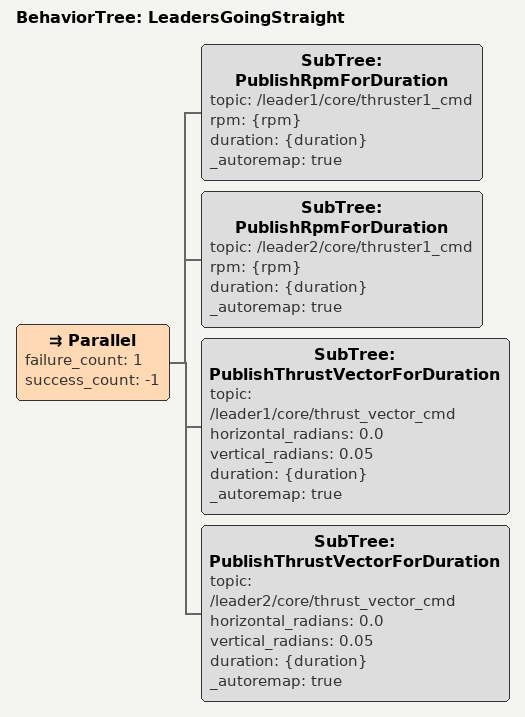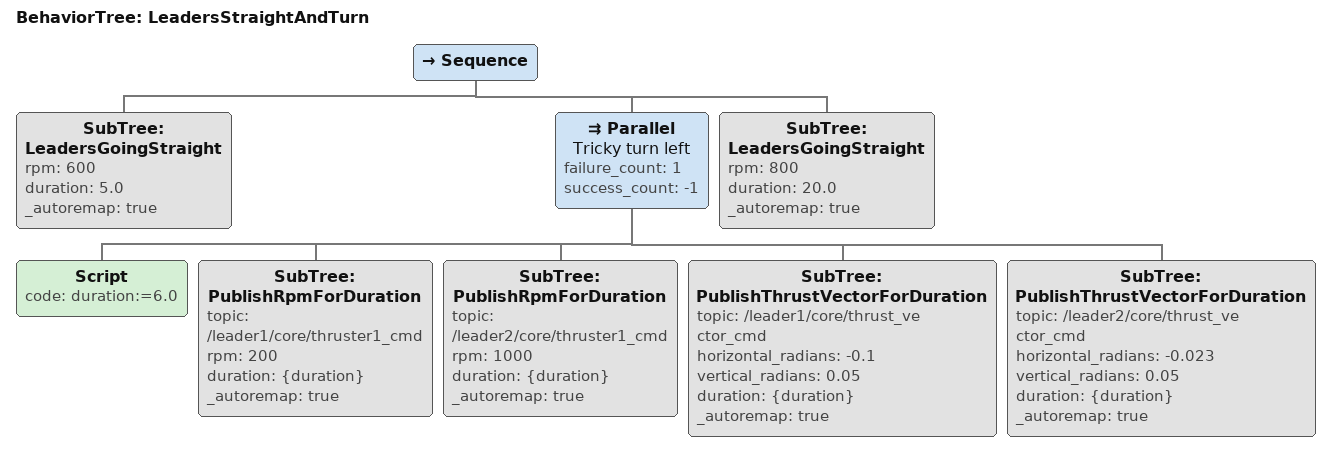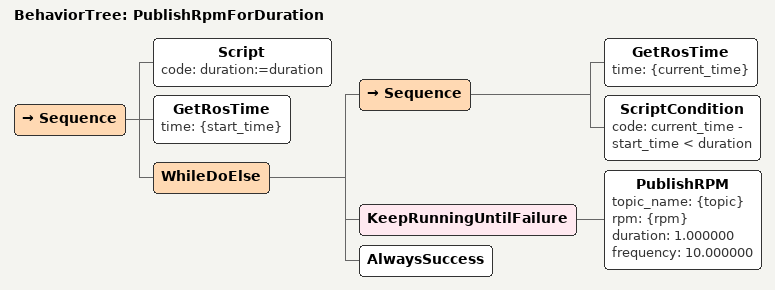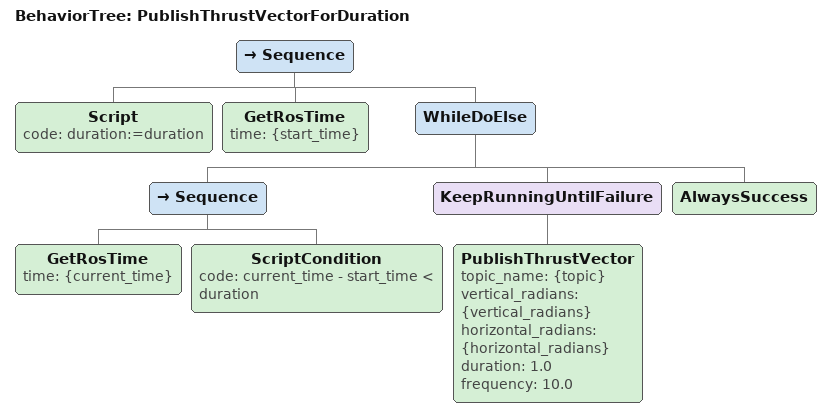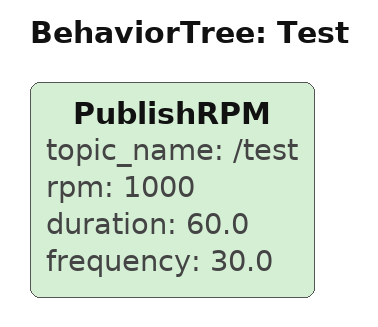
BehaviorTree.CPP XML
<?xml version="1.0" encoding="UTF-8"?>
<root BTCPP_format="4">
  <BehaviorTree ID="LeadersGoingStraight">
    <Parallel failure_count="1"
              success_count="-1">
      <SubTree ID="PublishRpmForDuration"
               topic="/leader1/core/thruster1_cmd"
               rpm="{rpm}"
               duration="{duration}"
               _autoremap="true"/>
      <SubTree ID="PublishRpmForDuration"
               topic="/leader2/core/thruster1_cmd"
               rpm="{rpm}"
               duration="{duration}"
               _autoremap="true"/>
      <SubTree ID="PublishThrustVectorForDuration"
               topic="/leader1/core/thrust_vector_cmd"
               horizontal_radians="0.0"
               vertical_radians="0.05"
               duration="{duration}"
               _autoremap="true"/>
      <SubTree ID="PublishThrustVectorForDuration"
               topic="/leader2/core/thrust_vector_cmd"
               horizontal_radians="0.0"
               vertical_radians="0.05"
               duration="{duration}"
               _autoremap="true"/>
    </Parallel>
  </BehaviorTree>

  <BehaviorTree ID="LeadersStraightAndTurn">
    <Sequence>
      <SubTree ID="LeadersGoingStraight"
               rpm="600"
               duration="5.0"
               _autoremap="true"/>
      <Parallel name="Tricky turn left"
                failure_count="1"
                success_count="-1">
        <Script code="duration:=6.0"/>
        <SubTree ID="PublishRpmForDuration"
                 topic="/leader1/core/thruster1_cmd"
                 rpm="200"
                 duration="{duration}"
                 _autoremap="true"/>
        <SubTree ID="PublishRpmForDuration"
                 topic="/leader2/core/thruster1_cmd"
                 rpm="1000"
                 duration="{duration}"
                 _autoremap="true"/>
        <SubTree ID="PublishThrustVectorForDuration"
                 topic="/leader1/core/thrust_vector_cmd"
                 horizontal_radians="-0.1"
                 vertical_radians="0.05"
                 duration="{duration}"
                 _autoremap="true"/>
        <SubTree ID="PublishThrustVectorForDuration"
                 topic="/leader2/core/thrust_vector_cmd"
                 horizontal_radians="-0.023"
                 vertical_radians="0.05"
                 duration="{duration}"
                 _autoremap="true"/>
      </Parallel>
      <SubTree ID="LeadersGoingStraight"
               rpm="800"
               duration="20.0"
               _autoremap="true"/>
    </Sequence>
  </BehaviorTree>

  <BehaviorTree ID="PublishRpmForDuration">
    <Sequence>
      <Script code="duration:=duration"/>
      <GetRosTime time="{start_time}"/>
      <WhileDoElse>
        <Sequence>
          <GetRosTime time="{current_time}"/>
          <ScriptCondition code="current_time - start_time &lt; duration"/>
        </Sequence>
        <KeepRunningUntilFailure>
          <PublishRPM topic_name="{topic}"
                      rpm="{rpm}"
                      duration="1.000000"
                      frequency="10.000000"/>
        </KeepRunningUntilFailure>
        <AlwaysSuccess/>
      </WhileDoElse>
    </Sequence>
  </BehaviorTree>

  <BehaviorTree ID="PublishThrustVectorForDuration">
    <Sequence>
      <Script code="duration:=duration"/>
      <GetRosTime time="{start_time}"/>
      <WhileDoElse>
        <Sequence>
          <GetRosTime time="{current_time}"/>
          <ScriptCondition code="current_time - start_time &lt; duration"/>
        </Sequence>
        <KeepRunningUntilFailure>
          <PublishThrustVector topic_name="{topic}"
                               vertical_radians="{vertical_radians}"
                               horizontal_radians="{horizontal_radians}"
                               duration="1.0"
                               frequency="10.0"/>
        </KeepRunningUntilFailure>
        <AlwaysSuccess/>
      </WhileDoElse>
    </Sequence>
  </BehaviorTree>

  <BehaviorTree ID="Test">
    <PublishRPM topic_name="/test"
                rpm="1000"
                duration="60.0"
                frequency="30.0"/>
  </BehaviorTree>

</root>
